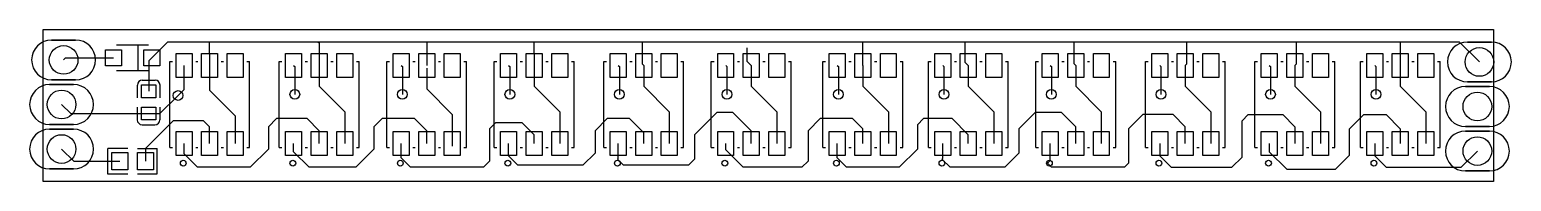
# Model space of a CAD drawing. Header units: millimetres. Extents: x 0.3 to 93.1, y 43.3 to 52.8.
import ezdxf

# ---------------------------------------------------------------- set-up
doc = ezdxf.new("R2010")
doc.units = ezdxf.units.MM

msp = doc.modelspace()

# ---------------------------------------------------------------- linework, layer by layer
for points in [[(7.62, 52.832), (91.948, 52.832), (91.948, 43.307), (1.143, 43.307), (1.143, 52.832), (7.62, 52.832)], [(3.163, 52.177), (1.663, 52.177)], [(91.809, 52.05), (90.309, 52.05)], [(5.031, 51.554), (6.031, 51.554), (6.031, 50.554), (5.031, 50.554)], [(7.431, 51.554), (8.431, 51.554), (8.431, 50.554), (7.431, 50.554)], [(9.457, 49.833), (9.457, 51.333), (10.457, 51.333), (10.457, 49.833)], [(11.057, 49.833), (11.057, 51.333), (12.057, 51.333), (12.057, 49.833)], [(12.657, 49.833), (12.657, 51.333), (13.657, 51.333), (13.657, 49.833)], [(16.315, 49.833), (16.315, 51.333), (17.315, 51.333), (17.315, 49.833)], [(17.915, 49.833), (17.915, 51.333), (18.915, 51.333), (18.915, 49.833)], [(19.515, 49.833), (19.515, 51.333), (20.515, 51.333), (20.515, 49.833)], [(23.046, 49.833), (23.046, 51.333), (24.046, 51.333), (24.046, 49.833)], [(24.646, 49.833), (24.646, 51.333), (25.646, 51.333), (25.646, 49.833)], [(26.246, 49.833), (26.246, 51.333), (27.246, 51.333), (27.246, 49.833)], [(29.777, 49.833), (29.777, 51.333), (30.777, 51.333), (30.777, 49.833)], [(31.377, 49.833), (31.377, 51.333), (32.377, 51.333), (32.377, 49.833)], [(32.977, 49.833), (32.977, 51.333), (33.977, 51.333), (33.977, 49.833)], [(36.635, 49.833), (36.635, 51.333), (37.635, 51.333), (37.635, 49.833)], [(38.235, 49.833), (38.235, 51.333), (39.235, 51.333), (39.235, 49.833)], [(39.835, 49.833), (39.835, 51.333), (40.835, 51.333), (40.835, 49.833)], [(43.366, 49.833), (43.366, 51.333), (44.366, 51.333), (44.366, 49.833)], [(44.966, 49.833), (44.966, 51.333), (45.966, 51.333), (45.966, 49.833)], [(46.566, 49.833), (46.566, 51.333), (47.566, 51.333), (47.566, 49.833)], [(50.351, 49.833), (50.351, 51.333), (51.351, 51.333), (51.351, 49.833)], [(51.951, 49.833), (51.951, 51.333), (52.951, 51.333), (52.951, 49.833)], [(53.551, 49.833), (53.551, 51.333), (54.551, 51.333), (54.551, 49.833)], [(56.955, 49.833), (56.955, 51.333), (57.955, 51.333), (57.955, 49.833)], [(58.555, 49.833), (58.555, 51.333), (59.555, 51.333), (59.555, 49.833)], [(60.155, 49.833), (60.155, 51.333), (61.155, 51.333), (61.155, 49.833)], [(63.686, 49.833), (63.686, 51.333), (64.686, 51.333), (64.686, 49.833)], [(65.286, 49.833), (65.286, 51.333), (66.286, 51.333), (66.286, 49.833)], [(66.886, 49.833), (66.886, 51.333), (67.886, 51.333), (67.886, 49.833)], [(70.544, 49.833), (70.544, 51.333), (71.544, 51.333), (71.544, 49.833)], [(72.144, 49.833), (72.144, 51.333), (73.144, 51.333), (73.144, 49.833)], [(73.744, 49.833), (73.744, 51.333), (74.744, 51.333), (74.744, 49.833)], [(77.402, 49.833), (77.402, 51.333), (78.402, 51.333), (78.402, 49.833)], [(79.002, 49.833), (79.002, 51.333), (80.002, 51.333), (80.002, 49.833)], [(80.602, 49.833), (80.602, 51.333), (81.602, 51.333), (81.602, 49.833)], [(84.006, 49.833), (84.006, 51.333), (85.006, 51.333), (85.006, 49.833)], [(85.606, 49.833), (85.606, 51.333), (86.606, 51.333), (86.606, 49.833)], [(87.206, 49.833), (87.206, 51.333), (88.206, 51.333), (88.206, 49.833)], [(3.036, 49.383), (1.536, 49.383)], [(3.163, 49.677), (1.663, 49.677)], [(7.297, 48.56), (7.297, 49.36), (8.197, 49.36), (8.197, 48.56)], [(91.682, 49.256), (90.182, 49.256)], [(91.809, 49.55), (90.309, 49.55)], [(7.297, 47.16), (7.297, 47.96), (8.197, 47.96), (8.197, 47.16)], [(3.036, 46.883), (1.536, 46.883)], [(3.036, 46.589), (1.536, 46.589)], [(9.457, 44.933), (9.457, 46.433), (10.457, 46.433), (10.457, 44.933)], [(11.057, 44.933), (11.057, 46.433), (12.057, 46.433), (12.057, 44.933)], [(12.657, 44.933), (12.657, 46.433), (13.657, 46.433), (13.657, 44.933)], [(16.315, 44.933), (16.315, 46.433), (17.315, 46.433), (17.315, 44.933)], [(17.915, 44.933), (17.915, 46.433), (18.915, 46.433), (18.915, 44.933)], [(19.515, 44.933), (19.515, 46.433), (20.515, 46.433), (20.515, 44.933)], [(23.046, 44.933), (23.046, 46.433), (24.046, 46.433), (24.046, 44.933)], [(24.646, 44.933), (24.646, 46.433), (25.646, 46.433), (25.646, 44.933)], [(26.246, 44.933), (26.246, 46.433), (27.246, 46.433), (27.246, 44.933)], [(29.777, 44.933), (29.777, 46.433), (30.777, 46.433), (30.777, 44.933)], [(31.377, 44.933), (31.377, 46.433), (32.377, 46.433), (32.377, 44.933)], [(32.977, 44.933), (32.977, 46.433), (33.977, 46.433), (33.977, 44.933)], [(36.635, 44.933), (36.635, 46.433), (37.635, 46.433), (37.635, 44.933)], [(38.235, 44.933), (38.235, 46.433), (39.235, 46.433), (39.235, 44.933)], [(39.835, 44.933), (39.835, 46.433), (40.835, 46.433), (40.835, 44.933)], [(43.366, 44.933), (43.366, 46.433), (44.366, 46.433), (44.366, 44.933)], [(44.966, 44.933), (44.966, 46.433), (45.966, 46.433), (45.966, 44.933)], [(46.566, 44.933), (46.566, 46.433), (47.566, 46.433), (47.566, 44.933)], [(50.351, 44.933), (50.351, 46.433), (51.351, 46.433), (51.351, 44.933)], [(51.951, 44.933), (51.951, 46.433), (52.951, 46.433), (52.951, 44.933)], [(53.551, 44.933), (53.551, 46.433), (54.551, 46.433), (54.551, 44.933)], [(56.955, 44.933), (56.955, 46.433), (57.955, 46.433), (57.955, 44.933)], [(58.555, 44.933), (58.555, 46.433), (59.555, 46.433), (59.555, 44.933)], [(60.155, 44.933), (60.155, 46.433), (61.155, 46.433), (61.155, 44.933)], [(63.686, 44.933), (63.686, 46.433), (64.686, 46.433), (64.686, 44.933)], [(65.286, 44.933), (65.286, 46.433), (66.286, 46.433), (66.286, 44.933)], [(66.886, 44.933), (66.886, 46.433), (67.886, 46.433), (67.886, 44.933)], [(70.544, 44.933), (70.544, 46.433), (71.544, 46.433), (71.544, 44.933)], [(72.144, 44.933), (72.144, 46.433), (73.144, 46.433), (73.144, 44.933)], [(73.744, 44.933), (73.744, 46.433), (74.744, 46.433), (74.744, 44.933)], [(77.402, 44.933), (77.402, 46.433), (78.402, 46.433), (78.402, 44.933)], [(79.002, 44.933), (79.002, 46.433), (80.002, 46.433), (80.002, 44.933)], [(80.602, 44.933), (80.602, 46.433), (81.602, 46.433), (81.602, 44.933)], [(84.006, 44.933), (84.006, 46.433), (85.006, 46.433), (85.006, 44.933)], [(85.606, 44.933), (85.606, 46.433), (86.606, 46.433), (86.606, 44.933)], [(87.206, 44.933), (87.206, 46.433), (88.206, 46.433), (88.206, 44.933)], [(91.682, 46.756), (90.182, 46.756)], [(91.682, 46.462), (90.182, 46.462)], [(6.431, 44.027), (5.431, 44.027), (5.431, 45.127), (6.431, 45.127)], [(8.031, 44.027), (7.031, 44.027), (7.031, 45.127), (8.031, 45.127)], [(3.036, 44.089), (1.536, 44.089)], [(91.682, 43.962), (90.182, 43.962)]]:
    msp.add_lwpolyline(points, close=True)
for points in [[(7.931, 51.054), (8.947, 52.07), (89.789, 52.07), (91.059, 50.8)], [(11.532, 52.07), (11.557, 50.584)], [(18.336, 52.07), (18.415, 51.991), (18.415, 50.583)], [(25.194, 52.07), (25.146, 52.022), (25.146, 50.583)], [(31.852, 52.07), (31.877, 50.584)], [(38.735, 50.583), (38.656, 50.662), (38.656, 52.07)], [(52.451, 50.584), (52.446, 52.07)], [(59.055, 50.583), (58.868, 50.77), (58.868, 52.07)], [(65.786, 50.583), (65.689, 50.68), (65.689, 52.07)], [(72.644, 50.583), (72.747, 50.686), (72.747, 52.07)], [(79.502, 50.583), (79.605, 50.686), (79.605, 52.07)], [(86.101, 52.07), (86.106, 50.584)], [(2.413, 50.927), (2.54, 51.054), (5.531, 51.054)], [(7.731, 51.854), (5.731, 51.854)], [(7.082, 50.254), (7.082, 51.854)], [(7.931, 51.054), (7.747, 50.87), (7.747, 48.96)], [(45.466, 50.583), (45.212, 50.837), (45.212, 51.689)], [(7.731, 50.254), (5.731, 50.254)], [(9.057, 45.433), (9.057, 50.833)], [(9.057, 50.833), (9.226, 50.833)], [(9.582, 48.698), (9.957, 49.073), (9.957, 50.583)], [(10.688, 50.833), (10.826, 50.833)], [(11.557, 50.583), (11.557, 49.022), (13.157, 47.422), (13.157, 45.683)], [(12.288, 50.833), (12.426, 50.833)], [(13.888, 50.833), (14.057, 50.833)], [(14.057, 45.433), (14.057, 50.833)], [(15.915, 45.433), (15.915, 50.833)], [(15.915, 50.833), (16.084, 50.833)], [(16.815, 50.583), (16.891, 50.507), (16.891, 48.768)], [(17.546, 50.833), (17.684, 50.833)], [(18.415, 50.583), (18.415, 49.276), (20.015, 47.676), (20.015, 45.683)], [(19.146, 50.833), (19.284, 50.833)], [(20.746, 50.833), (20.915, 50.833)], [(20.915, 45.433), (20.915, 50.833)], [(22.646, 45.433), (22.646, 50.833)], [(22.646, 50.833), (22.815, 50.833)], [(23.546, 50.583), (23.622, 50.507), (23.622, 48.768)], [(24.277, 50.833), (24.415, 50.833)], [(25.146, 50.419), (25.146, 49.112), (26.746, 47.512), (26.746, 45.519)], [(25.877, 50.833), (26.015, 50.833)], [(27.477, 50.833), (27.646, 50.833)], [(27.646, 45.433), (27.646, 50.833)], [(29.377, 45.433), (29.377, 50.833)], [(29.377, 50.833), (29.546, 50.833)], [(30.277, 50.583), (30.353, 50.507), (30.353, 48.768)], [(31.008, 50.833), (31.146, 50.833)], [(31.877, 50.583), (31.877, 49.276), (33.477, 47.676), (33.477, 45.683)], [(32.608, 50.833), (32.746, 50.833)], [(34.208, 50.833), (34.377, 50.833)], [(34.377, 45.433), (34.377, 50.833)], [(36.235, 45.433), (36.235, 50.833)], [(36.235, 50.833), (36.404, 50.833)], [(37.135, 50.583), (37.211, 50.507), (37.211, 48.768)], [(37.866, 50.833), (38.004, 50.833)], [(38.735, 50.583), (38.735, 49.276), (40.335, 47.676), (40.335, 45.683)], [(39.466, 50.833), (39.604, 50.833)], [(41.066, 50.833), (41.235, 50.833)], [(41.235, 45.433), (41.235, 50.833)], [(42.966, 45.433), (42.966, 50.833)], [(42.966, 50.833), (43.135, 50.833)], [(43.866, 50.583), (43.942, 50.507), (43.942, 48.768)], [(44.597, 50.833), (44.735, 50.833)], [(45.466, 50.583), (45.466, 49.276), (47.066, 47.676), (47.066, 45.683)], [(46.197, 50.833), (46.335, 50.833)], [(47.797, 50.833), (47.966, 50.833)], [(47.966, 45.433), (47.966, 50.833)], [(49.951, 45.433), (49.951, 50.833)], [(49.951, 50.833), (50.12, 50.833)], [(50.851, 50.583), (50.927, 50.507), (50.927, 48.768)], [(51.582, 50.833), (51.72, 50.833)], [(52.451, 50.583), (52.451, 49.276), (54.051, 47.676), (54.051, 45.683)], [(53.182, 50.833), (53.32, 50.833)], [(54.782, 50.833), (54.951, 50.833)], [(54.951, 45.433), (54.951, 50.833)], [(56.555, 45.433), (56.555, 50.833)], [(56.555, 50.833), (56.724, 50.833)], [(57.455, 50.583), (57.531, 50.507), (57.531, 48.768)], [(58.186, 50.833), (58.324, 50.833)], [(59.055, 50.583), (59.055, 49.276), (60.655, 47.676), (60.655, 45.683)], [(59.786, 50.833), (59.924, 50.833)], [(61.386, 50.833), (61.555, 50.833)], [(61.555, 45.433), (61.555, 50.833)], [(63.286, 45.433), (63.286, 50.833)], [(63.286, 50.833), (63.455, 50.833)], [(64.186, 50.583), (64.262, 50.507), (64.262, 48.768)], [(64.917, 50.833), (65.055, 50.833)], [(65.786, 50.583), (65.786, 49.276), (67.386, 47.676), (67.386, 45.683)], [(66.517, 50.833), (66.655, 50.833)], [(68.117, 50.833), (68.286, 50.833)], [(68.286, 45.433), (68.286, 50.833)], [(70.144, 45.433), (70.144, 50.833)], [(70.144, 50.833), (70.313, 50.833)], [(71.044, 50.583), (71.12, 50.507), (71.12, 48.768)], [(71.775, 50.833), (71.913, 50.833)], [(72.644, 50.583), (72.644, 49.276), (74.244, 47.676), (74.244, 45.683)], [(73.375, 50.833), (73.513, 50.833)], [(74.975, 50.833), (75.144, 50.833)], [(75.144, 45.433), (75.144, 50.833)], [(77.002, 45.433), (77.002, 50.833)], [(77.002, 50.833), (77.171, 50.833)], [(77.902, 50.583), (77.978, 50.507), (77.978, 48.768)], [(78.633, 50.833), (78.771, 50.833)], [(79.502, 50.583), (79.502, 49.276), (81.102, 47.676), (81.102, 45.683)], [(80.233, 50.833), (80.371, 50.833)], [(81.833, 50.833), (82.002, 50.833)], [(82.002, 45.433), (82.002, 50.833)], [(83.606, 45.433), (83.606, 50.833)], [(83.606, 50.833), (83.775, 50.833)], [(84.506, 50.583), (84.582, 50.507), (84.582, 48.768)], [(85.237, 50.833), (85.375, 50.833)], [(86.106, 50.583), (86.106, 49.276), (87.706, 47.676), (87.706, 45.683)], [(86.837, 50.833), (86.975, 50.833)], [(88.437, 50.833), (88.606, 50.833)], [(88.606, 45.433), (88.606, 50.833)], [(7.031, 48.547), (7.031, 49.347)], [(7.341, 49.657), (8.141, 49.657)], [(8.451, 48.547), (8.451, 49.347)], [(7.747, 47.56), (8.444, 47.56), (9.582, 48.698)], [(2.286, 48.133), (2.859, 47.56), (7.747, 47.56)], [(7.025, 47.971), (7.025, 47.171)], [(8.445, 47.971), (8.445, 47.171)], [(45.466, 45.683), (45.466, 46.482), (44.323, 47.625), (43.307, 47.625), (41.91, 46.228), (41.91, 44.704), (41.529, 44.323), (37.465, 44.323), (37.084, 44.704), (37.135, 44.755), (37.135, 45.683)], [(65.786, 45.683), (65.786, 46.736), (64.897, 47.625), (63.246, 47.625), (62.23, 46.609), (62.23, 45.085), (61.341, 44.196), (57.912, 44.196), (57.404, 44.704), (57.455, 44.755), (57.455, 45.683)], [(72.644, 45.683), (72.644, 46.736), (71.882, 47.498), (69.977, 47.498), (69.088, 46.609), (69.088, 44.45), (68.834, 44.196), (64.262, 44.196), (64.008, 44.45), (64.186, 44.628), (64.186, 45.683)], [(71.044, 45.683), (71.044, 44.907), (71.755, 44.196), (75.565, 44.196), (76.2, 44.831), (76.2, 47.117), (76.581, 47.498), (78.74, 47.498), (79.502, 46.736), (79.502, 45.683)], [(77.902, 45.683), (77.902, 45.161), (78.994, 44.069), (82.042, 44.069), (82.931, 44.958), (82.931, 46.609), (83.82, 47.498), (85.217, 47.498), (86.106, 46.609), (86.106, 45.683)], [(7.335, 46.862), (8.135, 46.862)], [(11.557, 45.682), (11.557, 46.736), (11.176, 47.117), (9.271, 47.117), (7.531, 45.377), (7.531, 44.577)], [(18.415, 45.682), (18.415, 46.482), (17.653, 47.244), (15.748, 47.244), (15.24, 46.736), (15.24, 45.339), (14.097, 44.196), (10.795, 44.196), (9.957, 45.034), (9.957, 45.682)], [(25.146, 45.683), (25.146, 46.482), (24.384, 47.244), (22.352, 47.244), (21.844, 46.736), (21.844, 45.339), (20.701, 44.196), (17.78, 44.196), (16.815, 45.161), (16.815, 45.683)], [(31.877, 45.683), (31.877, 46.228), (31.115, 46.99), (29.464, 46.99), (29.083, 46.609), (29.083, 44.577), (28.702, 44.196), (24.13, 44.196), (23.546, 44.78), (23.546, 45.683)], [(38.735, 45.682), (38.735, 46.355), (37.846, 47.244), (36.449, 47.244), (35.687, 46.482), (35.687, 45.085), (34.925, 44.323), (30.861, 44.323), (30.277, 44.907), (30.277, 45.682)], [(52.451, 45.683), (52.451, 46.609), (51.816, 47.244), (49.784, 47.244), (49.022, 46.482), (49.022, 44.577), (48.641, 44.196), (44.958, 44.196), (43.866, 45.288), (43.866, 45.683)], [(59.055, 45.683), (59.055, 46.228), (58.039, 47.244), (56.261, 47.244), (55.88, 46.863), (55.88, 45.339), (54.737, 44.196), (51.435, 44.196), (50.851, 44.78), (50.851, 45.683)], [(84.506, 45.683), (84.506, 44.907), (85.217, 44.196), (89.916, 44.196), (90.932, 45.212)], [(2.286, 45.339), (3.048, 44.577), (5.931, 44.577)], [(6.43, 45.372), (5.18, 45.372)], [(5.18, 43.772), (5.18, 45.372)], [(7.031, 45.377), (8.281, 45.377)], [(8.281, 43.777), (8.281, 45.377)], [(9.057, 45.433), (9.226, 45.433)], [(10.688, 45.433), (10.826, 45.433)], [(12.288, 45.433), (12.426, 45.433)], [(13.888, 45.433), (14.057, 45.433)], [(15.915, 45.433), (16.084, 45.433)], [(17.546, 45.433), (17.684, 45.433)], [(19.146, 45.433), (19.284, 45.433)], [(20.746, 45.433), (20.915, 45.433)], [(22.646, 45.433), (22.815, 45.433)], [(24.277, 45.433), (24.415, 45.433)], [(25.877, 45.433), (26.015, 45.433)], [(27.477, 45.433), (27.646, 45.433)], [(29.377, 45.433), (29.546, 45.433)], [(31.008, 45.433), (31.146, 45.433)], [(32.608, 45.433), (32.746, 45.433)], [(34.208, 45.433), (34.377, 45.433)], [(36.235, 45.433), (36.404, 45.433)], [(37.866, 45.433), (38.004, 45.433)], [(39.466, 45.433), (39.604, 45.433)], [(41.066, 45.433), (41.235, 45.433)], [(42.966, 45.433), (43.135, 45.433)], [(44.597, 45.433), (44.735, 45.433)], [(46.197, 45.433), (46.335, 45.433)], [(47.797, 45.433), (47.966, 45.433)], [(49.951, 45.433), (50.12, 45.433)], [(51.582, 45.433), (51.72, 45.433)], [(53.182, 45.433), (53.32, 45.433)], [(54.782, 45.433), (54.951, 45.433)], [(56.555, 45.433), (56.724, 45.433)], [(58.186, 45.433), (58.324, 45.433)], [(59.786, 45.433), (59.924, 45.433)], [(61.386, 45.433), (61.555, 45.433)], [(63.286, 45.433), (63.455, 45.433)], [(64.917, 45.433), (65.055, 45.433)], [(66.517, 45.433), (66.655, 45.433)], [(68.117, 45.433), (68.286, 45.433)], [(70.144, 45.433), (70.313, 45.433)], [(71.775, 45.433), (71.913, 45.433)], [(73.375, 45.433), (73.513, 45.433)], [(74.975, 45.433), (75.144, 45.433)], [(77.002, 45.433), (77.171, 45.433)], [(78.633, 45.433), (78.771, 45.433)], [(80.233, 45.433), (80.371, 45.433)], [(81.833, 45.433), (82.002, 45.433)], [(83.606, 45.433), (83.775, 45.433)], [(85.237, 45.433), (85.375, 45.433)], [(86.837, 45.433), (86.975, 45.433)], [(88.437, 45.433), (88.606, 45.433)], [(6.43, 43.772), (5.18, 43.772)], [(7.031, 43.777), (8.281, 43.777)]]:
    msp.add_lwpolyline(points)
for centre, radius in [((2.413, 50.927), 0.899), ((91.059, 50.8), 0.899), ((2.286, 48.133), 0.899), ((9.582, 48.698), 0.305), ((16.891, 48.768), 0.305), ((23.622, 48.768), 0.305), ((30.353, 48.768), 0.305), ((37.211, 48.768), 0.305), ((43.942, 48.768), 0.305), ((50.927, 48.768), 0.305), ((57.531, 48.768), 0.305), ((64.262, 48.768), 0.305), ((71.12, 48.768), 0.305), ((77.978, 48.768), 0.305), ((84.582, 48.768), 0.305), ((90.932, 48.006), 0.899), ((2.286, 45.339), 0.899), ((90.932, 45.212), 0.899), ((9.906, 44.45), 0.18), ((16.764, 44.45), 0.18), ((23.495, 44.45), 0.18), ((30.226, 44.45), 0.18), ((37.084, 44.45), 0.18), ((43.815, 44.45), 0.18), ((50.8, 44.45), 0.18), ((57.404, 44.45), 0.18), ((64.135, 44.45), 0.18), ((70.993, 44.45), 0.18), ((77.851, 44.45), 0.18), ((84.455, 44.45), 0.18)]:
    msp.add_circle(centre, radius)
for centre, radius, start, end in [((1.663, 50.927), 1.25, 90, 270), ((3.163, 50.927), 1.25, 270, 90), ((90.309, 50.8), 1.25, 90, 270), ((91.809, 50.8), 1.25, 270, 90), ((1.536, 48.133), 1.25, 90, 270), ((3.036, 48.133), 1.25, 270, 90), ((7.341, 49.347), 0.31, 90, 180), ((8.141, 49.347), 0.31, 0, 90), ((90.182, 48.006), 1.25, 90, 270), ((91.682, 48.006), 1.25, 270, 90), ((1.536, 45.339), 1.25, 90, 270), ((3.036, 45.339), 1.25, 270, 90), ((7.335, 47.171), 0.31, 180, 270), ((8.135, 47.171), 0.31, 270, 0), ((90.182, 45.212), 1.25, 90, 270), ((91.682, 45.212), 1.25, 270, 90)]:
    msp.add_arc(centre, radius, start, end)

doc.saveas('drawing.dxf')
